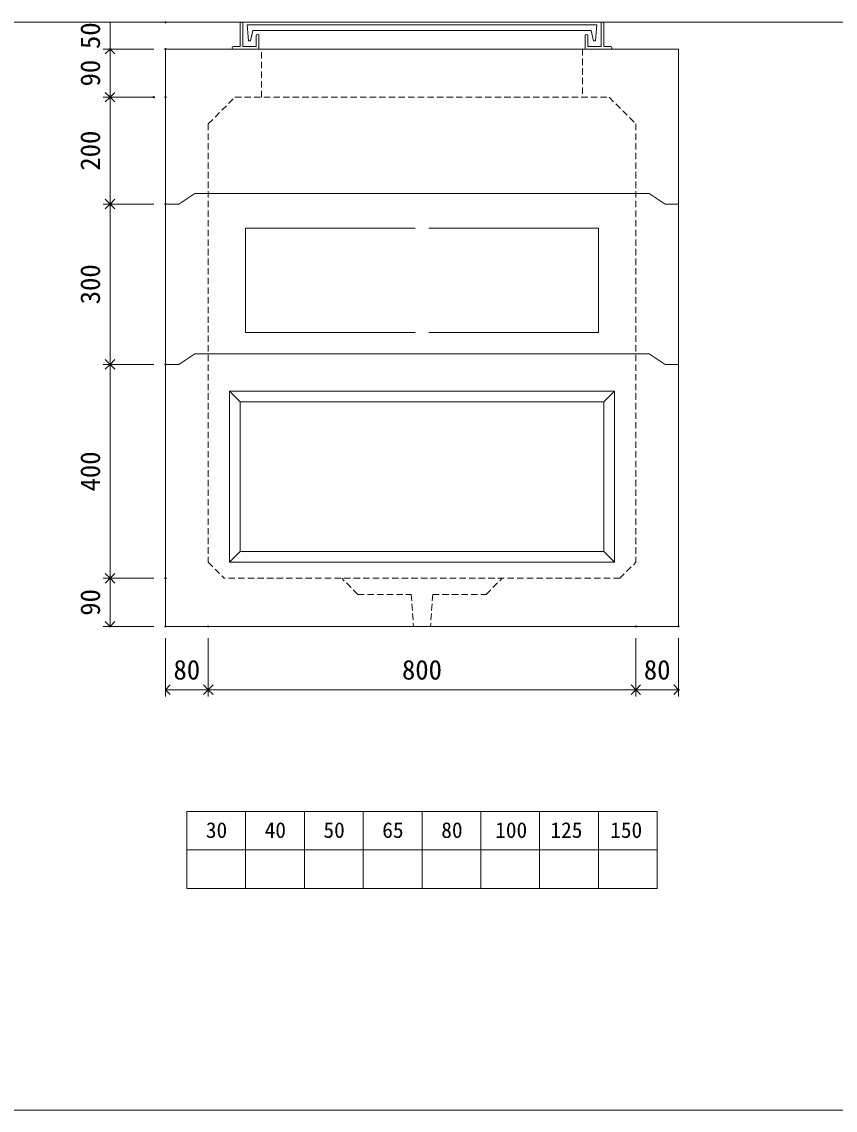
# Model space of a CAD drawing. Units: millimetres, scale not verified. Extents: x -4890 to 18490, y -2291 to 2291.
# Drawn here: x 1846 to 3368, y -1984 to 52 of the extents above; entities that cross this region are included whole.
import ezdxf
from ezdxf.enums import TextEntityAlignment as Align

# ---------------------------------------------------------------- set-up
doc = ezdxf.new("R2010")
doc.units = ezdxf.units.MM
doc.header["$LTSCALE"] = 10
doc.header["$PDMODE"] = 32
doc.header["$PDSIZE"] = 2
doc.linetypes.add('DASHED1', pattern=[1.8, 1.2, -0.6])
doc.linetypes.add('USER2', pattern=[50.8, 31.75, -6.35, 6.35, -6.35])
doc.layers.add('0-1_Defpoints', color=7, linetype='Continuous')
for name, color, linetype, lineweight in [('0-2_waku', 7, 'Continuous', 18), ('0-3_gaikei', 7, 'Continuous', 18), ('0-4_kakure', 7, 'DASHED1', 5), ('0-5_sunpou', 7, 'Continuous', 5), ('0-9_uchigawa', 6, 'Continuous', 18), ('0-B_futa', 3, 'Continuous', 18), ('0-C_GL', 4, 'Continuous', 18), ('0-E_文字１', 7, 'Continuous', 18), ('1-3_uchigawa2', 6, 'USER2', 18)]:
    doc.layers.add(name, color=color, linetype=linetype, lineweight=lineweight)
doc.styles.add('ＭＳ ゴシック', font='')
doc.styles.get('ＭＳ ゴシック').set_extended_font_data('MS Gothic')

# ---------------------------------------------------------------- blocks, each defined once
blk = doc.blocks.new('_Open90')
at = {"layer": '0-5_sunpou'}
blk.add_line((0, 0), (-1, 0), dxfattribs=at)
blk.add_lwpolyline([(-0.5, 0.5), (0, 0), (-0.5, -0.5)], dxfattribs=at)
blk = doc.blocks.new('D80')
at = {"layer": '0-1_Defpoints'}
for p in [(3562.32, 1134.36), (3642.32, 1134.36), (3642.32, 1015.97)]:
    blk.add_point(p, dxfattribs=at)
at = {"layer": '0-5_sunpou'}
for p, q in [((3562.32, 1112.36), (3562.32, 1002.97)), ((3642.32, 1112.36), (3642.32, 1002.97)), ((3580.32, 1015.97), (3624.32, 1015.97))]:
    blk.add_line(p, q, dxfattribs=at)
at = {"layer": '0-5_sunpou', "xscale": 18, "yscale": 18, "rotation": 180}
blk.add_blockref('_Open90', (3562.32, 1015.97), dxfattribs=at)
at = {"layer": '0-5_sunpou', "xscale": 18, "yscale": 18}
blk.add_blockref('_Open90', (3642.32, 1015.97), dxfattribs=at)
at = {"layer": '0-5_sunpou', "style": 'ＭＳ ゴシック'}
blk.add_text('80', height=36.66, dxfattribs=at).set_placement((3577.32, 1023.97), align=Align.BOTTOM_LEFT)
blk = doc.blocks.new('D81')
at = {"layer": '0-1_Defpoints'}
for p in [(3642.32, 1134.36), (4442.32, 1134.36), (4442.32, 1015.97)]:
    blk.add_point(p, dxfattribs=at)
at = {"layer": '0-5_sunpou'}
for p, q in [((3642.32, 1112.36), (3642.32, 1002.97)), ((4442.32, 1112.36), (4442.32, 1002.97)), ((3660.32, 1015.97), (4424.32, 1015.97))]:
    blk.add_line(p, q, dxfattribs=at)
at = {"layer": '0-5_sunpou', "xscale": 18, "yscale": 18, "rotation": 180}
blk.add_blockref('_Open90', (3642.32, 1015.97), dxfattribs=at)
at = {"layer": '0-5_sunpou', "xscale": 18, "yscale": 18}
blk.add_blockref('_Open90', (4442.32, 1015.97), dxfattribs=at)
at = {"layer": '0-5_sunpou', "style": 'ＭＳ ゴシック'}
blk.add_text('800', height=36.66, dxfattribs=at).set_placement((4004.82, 1023.97), align=Align.BOTTOM_LEFT)
blk = doc.blocks.new('D82')
at = {"layer": '0-1_Defpoints'}
for p in [(4442.32, 1134.36), (4522.32, 1134.36), (4522.32, 1015.97)]:
    blk.add_point(p, dxfattribs=at)
at = {"layer": '0-5_sunpou'}
for p, q in [((4442.32, 1112.36), (4442.32, 1002.97)), ((4522.32, 1112.36), (4522.32, 1002.97)), ((4460.32, 1015.97), (4504.32, 1015.97))]:
    blk.add_line(p, q, dxfattribs=at)
at = {"layer": '0-5_sunpou', "xscale": 18, "yscale": 18, "rotation": 180}
blk.add_blockref('_Open90', (4442.32, 1015.97), dxfattribs=at)
at = {"layer": '0-5_sunpou', "xscale": 18, "yscale": 18}
blk.add_blockref('_Open90', (4522.32, 1015.97), dxfattribs=at)
at = {"layer": '0-5_sunpou', "style": 'ＭＳ ゴシック'}
blk.add_text('80', height=36.66, dxfattribs=at).set_placement((4457.32, 1023.97), align=Align.BOTTOM_LEFT)
blk = doc.blocks.new('D83')
at = {"layer": '0-1_Defpoints'}
for p in [(3562.32, 2214.36), (3458.83, 2124.36), (3562.32, 2124.36)]:
    blk.add_point(p, dxfattribs=at)
at = {"layer": '0-5_sunpou'}
for p, q in [((3540.32, 2214.36), (3445.83, 2214.36)), ((3458.83, 2196.36), (3458.83, 2142.36)), ((3540.32, 2124.36), (3445.83, 2124.36))]:
    blk.add_line(p, q, dxfattribs=at)
at = {"layer": '0-5_sunpou', "xscale": 18, "yscale": 18}
for p, rotation in [((3458.83, 2214.36), 90), ((3458.83, 2124.36), 270)]:
    blk.add_blockref('_Open90', p, dxfattribs=dict(at, rotation=rotation))
at = {"layer": '0-5_sunpou', "style": 'ＭＳ ゴシック'}
blk.add_text('90', height=36.66, rotation=90, dxfattribs=at).set_placement((3450.83, 2144.36), align=Align.BOTTOM_LEFT)
blk = doc.blocks.new('D84')
at = {"layer": '0-1_Defpoints'}
for p in [(3540.32, 2124.36), (3458.83, 1924.36), (3562.32, 1924.36)]:
    blk.add_point(p, dxfattribs=at)
at = {"layer": '0-5_sunpou'}
for p, q in [((3518.32, 2124.36), (3445.83, 2124.36)), ((3458.83, 2106.36), (3458.83, 1942.36)), ((3540.32, 1924.36), (3445.83, 1924.36))]:
    blk.add_line(p, q, dxfattribs=at)
at = {"layer": '0-5_sunpou', "xscale": 18, "yscale": 18}
for p, rotation in [((3458.83, 2124.36), 90), ((3458.83, 1924.36), 270)]:
    blk.add_blockref('_Open90', p, dxfattribs=dict(at, rotation=rotation))
at = {"layer": '0-5_sunpou', "style": 'ＭＳ ゴシック'}
blk.add_text('200', height=36.66, rotation=90, dxfattribs=at).set_placement((3450.83, 1986.86), align=Align.BOTTOM_LEFT)
blk = doc.blocks.new('D85')
at = {"layer": '0-1_Defpoints'}
for p in [(3562.32, 1924.36), (3458.83, 1624.36), (3562.32, 1624.36)]:
    blk.add_point(p, dxfattribs=at)
at = {"layer": '0-5_sunpou'}
for p, q in [((3540.32, 1924.36), (3445.83, 1924.36)), ((3458.83, 1906.36), (3458.83, 1642.36)), ((3540.32, 1624.36), (3445.83, 1624.36))]:
    blk.add_line(p, q, dxfattribs=at)
at = {"layer": '0-5_sunpou', "xscale": 18, "yscale": 18}
for p, rotation in [((3458.83, 1924.36), 90), ((3458.83, 1624.36), 270)]:
    blk.add_blockref('_Open90', p, dxfattribs=dict(at, rotation=rotation))
at = {"layer": '0-5_sunpou', "style": 'ＭＳ ゴシック'}
blk.add_text('300', height=36.66, rotation=90, dxfattribs=at).set_placement((3450.83, 1736.86), align=Align.BOTTOM_LEFT)
blk = doc.blocks.new('D86')
at = {"layer": '0-1_Defpoints'}
for p in [(3562.32, 1624.36), (3458.83, 1224.36), (3562.32, 1224.36)]:
    blk.add_point(p, dxfattribs=at)
at = {"layer": '0-5_sunpou'}
for p, q in [((3540.32, 1624.36), (3445.83, 1624.36)), ((3458.83, 1606.36), (3458.83, 1242.36)), ((3540.32, 1224.36), (3445.83, 1224.36))]:
    blk.add_line(p, q, dxfattribs=at)
at = {"layer": '0-5_sunpou', "xscale": 18, "yscale": 18}
for p, rotation in [((3458.83, 1624.36), 90), ((3458.83, 1224.36), 270)]:
    blk.add_blockref('_Open90', p, dxfattribs=dict(at, rotation=rotation))
at = {"layer": '0-5_sunpou', "style": 'ＭＳ ゴシック'}
blk.add_text('400', height=36.66, rotation=90, dxfattribs=at).set_placement((3450.83, 1386.86), align=Align.BOTTOM_LEFT)
blk = doc.blocks.new('D87')
at = {"layer": '0-1_Defpoints'}
for p in [(3562.32, 1224.36), (3458.83, 1134.36), (3562.32, 1134.36)]:
    blk.add_point(p, dxfattribs=at)
at = {"layer": '0-5_sunpou'}
for p, q in [((3540.32, 1224.36), (3445.83, 1224.36)), ((3458.83, 1206.36), (3458.83, 1152.36)), ((3540.32, 1134.36), (3445.83, 1134.36))]:
    blk.add_line(p, q, dxfattribs=at)
at = {"layer": '0-5_sunpou', "xscale": 18, "yscale": 18}
for p, rotation in [((3458.83, 1224.36), 90), ((3458.83, 1134.36), 270)]:
    blk.add_blockref('_Open90', p, dxfattribs=dict(at, rotation=rotation))
at = {"layer": '0-5_sunpou', "style": 'ＭＳ ゴシック'}
blk.add_text('90', height=36.66, rotation=90, dxfattribs=at).set_placement((3450.83, 1154.36), align=Align.BOTTOM_LEFT)
blk = doc.blocks.new('D98')
at = {"layer": '0-1_Defpoints'}
for p in [(3562.32, 2264.36), (3458.83, 2214.36), (3562.32, 2214.36)]:
    blk.add_point(p, dxfattribs=at)
at = {"layer": '0-5_sunpou'}
for p, q in [((3540.32, 2264.36), (3445.83, 2264.36)), ((3458.83, 2264.36), (3458.83, 2214.36)), ((3540.32, 2214.36), (3445.83, 2214.36))]:
    blk.add_line(p, q, dxfattribs=at)
at = {"layer": '0-5_sunpou', "style": 'ＭＳ ゴシック'}
blk.add_text('50', height=36.66, rotation=90, dxfattribs=at).set_placement((3450.83, 2214.36), align=Align.BOTTOM_LEFT)

msp = doc.modelspace()

# ---------------------------------------------------------------- linework, layer by layer
at = {"layer": '0-2_waku'}
for p, q in [((2154.94, -1424.61), (2154.94, -1568.61)), ((2154.94, -1424.61), (2154.94, -1568.61)), ((2154.94, -1424.61), (2154.94, -1568.61)), ((2154.94, -1424.61), (2154.94, -1568.61)), ((2154.94, -1424.61), (3034.94, -1424.61)), ((2264.94, -1424.61), (2264.94, -1568.61)), ((2374.94, -1424.61), (2374.94, -1568.61)), ((2374.94, -1424.61), (2374.94, -1568.61)), ((2484.94, -1424.61), (2484.94, -1568.61)), ((2594.94, -1424.61), (2594.94, -1568.61)), ((2704.94, -1424.61), (2704.94, -1568.61)), ((2814.94, -1424.61), (2814.94, -1568.61)), ((2924.94, -1424.61), (2924.94, -1568.61)), ((3034.94, -1424.61), (3034.94, -1568.61)), ((2154.94, -1496.61), (3034.94, -1496.61)), ((2154.94, -1568.61), (3034.94, -1568.61)), ((-1230.06, -1983.61), (4889.94, -1983.61)), ((-1230.06, -1983.61), (4889.94, -1983.61))]:
    msp.add_line(p, q, dxfattribs=at)
at = {"layer": '0-3_gaikei'}
for p, q in [((2114.94, 1.39), (3074.94, 1.39)), ((2159.94, 1.39), (2269.94, 1.39)), ((2194.94, 1.39), (2994.94, 1.39)), ((3029.94, 1.39), (2919.94, 1.39)), ((3074.94, 1.39), (3074.94, -1078.61)), ((2139.94, -288.61), (2169.94, -268.61)), ((2169.94, -268.61), (3019.94, -268.61)), ((3019.94, -268.61), (3049.94, -288.61)), ((2139.94, -288.61), (2114.94, -288.61)), ((3049.94, -288.61), (3074.94, -288.61)), ((2139.94, -588.61), (2169.94, -568.61)), ((2169.94, -568.61), (3019.94, -568.61)), ((3019.94, -568.61), (3049.94, -588.61)), ((2139.94, -588.61), (2114.94, -588.61)), ((3049.94, -588.61), (3074.94, -588.61)), ((3074.94, -1078.61), (2114.94, -1078.61))]:
    msp.add_line(p, q, dxfattribs=at)
msp.add_lwpolyline([(2114.94, 1.39), (2114.94, -1078.61), (2194.94, -1078.61)], dxfattribs=at)
at = {"layer": '0-4_kakure'}
for p, q in [((2294.94, -88.61), (2294.94, 1.39)), ((2894.94, 1.39), (2894.94, -88.61)), ((2194.94, -138.61), (2244.94, -88.61)), ((2244.94, -88.61), (2944.94, -88.61)), ((2244.94, -88.61), (2944.94, -88.61)), ((2244.94, -88.61), (2944.94, -88.61)), ((2944.94, -88.61), (2994.94, -138.61)), ((2194.94, -138.61), (2194.94, -958.61)), ((2994.94, -138.61), (2994.94, -958.61)), ((2194.94, -958.61), (2224.94, -988.61)), ((2964.94, -988.61), (2994.94, -958.61)), ((2964.94, -988.61), (2224.94, -988.61)), ((2474.94, -1018.61), (2444.94, -988.61)), ((2474.94, -1018.61), (2444.94, -988.61)), ((2474.94, -1018.61), (2444.94, -988.61)), ((2714.94, -1018.61), (2744.94, -988.61)), ((2714.94, -1018.61), (2744.94, -988.61)), ((2714.94, -1018.61), (2744.94, -988.61)), ((2474.94, -1018.61), (2574.94, -1018.61)), ((2474.94, -1018.61), (2574.94, -1018.61)), ((2474.94, -1018.61), (2574.94, -1018.61)), ((2574.94, -1018.61), (2578.94, -1078.61)), ((2614.94, -1018.61), (2610.94, -1078.61)), ((2614.94, -1018.61), (2714.94, -1018.61)), ((2614.94, -1018.61), (2714.94, -1018.61)), ((2614.94, -1018.61), (2714.94, -1018.61))]:
    msp.add_line(p, q, dxfattribs=at)
at = {"layer": '0-9_uchigawa'}
for p, q in [((2234.94, -638.61), (2254.94, -658.61)), ((2234.94, -638.61), (2234.94, -938.61)), ((2234.94, -638.61), (2954.94, -638.61)), ((2234.94, -638.61), (2234.94, -958.53)), ((2234.94, -638.61), (2254.94, -658.61)), ((2954.94, -638.61), (2934.94, -658.61)), ((2954.94, -638.61), (2954.94, -958.53)), ((2254.94, -658.61), (2254.94, -918.61)), ((2254.94, -658.61), (2254.94, -918.61)), ((2254.94, -658.61), (2254.94, -918.61)), ((2254.94, -658.61), (2254.94, -918.61)), ((2254.94, -658.61), (2254.94, -938.53)), ((2934.94, -938.53), (2934.94, -658.61)), ((2234.94, -958.53), (2254.94, -938.53)), ((2254.94, -938.53), (2934.94, -938.53)), ((2954.94, -958.53), (2934.94, -938.53)), ((2234.94, -958.53), (2954.94, -958.53)), ((2254.94, -958.53), (2954.94, -958.53))]:
    msp.add_line(p, q, dxfattribs=at)
for points in [[(2234.94, -638.61), (2254.94, -658.61), (2254.94, -918.61)], [(2234.94, -638.61), (2254.94, -658.61), (2934.94, -658.61)]]:
    msp.add_lwpolyline(points, dxfattribs=at)
at = {"layer": '0-B_futa'}
for p, q in [((2254.94, 49.39), (2254.94, 6.39)), ((2256.94, 51.39), (2259.94, 51.39)), ((2259.94, 51.39), (2259.94, 6.39)), ((2267.75, 46.89), (2922.08, 46.89)), ((2267.75, 46.89), (2270.24, 16.89)), ((2922.08, 46.89), (2919.83, 16.89)), ((2929.94, 51.39), (2929.94, 6.39)), ((2929.94, 51.39), (2932.94, 51.39)), ((2934.94, 49.39), (2934.94, 6.39)), ((2278.27, 35.89), (2273.95, 16.89)), ((2278.27, 35.89), (2911.61, 35.89)), ((2284.94, 26.39), (2284.94, 6.39)), ((2286.94, 28.39), (2287.94, 28.39)), ((2289.94, 26.39), (2289.94, 1.39)), ((2899.94, 26.39), (2899.94, 1.39)), ((2902.94, 28.39), (2901.94, 28.39)), ((2904.94, 26.39), (2904.94, 6.39)), ((2911.61, 35.89), (2915.93, 16.89)), ((2239.94, 4.39), (2239.94, 3.39)), ((2241.94, 6.39), (2254.94, 6.39)), ((2289.94, 1.39), (2241.94, 1.39)), ((2259.94, 6.39), (2284.94, 6.39)), ((2270.24, 16.89), (2273.95, 16.89)), ((2899.94, 1.39), (2947.94, 1.39)), ((2929.94, 6.39), (2904.94, 6.39)), ((2919.83, 16.89), (2915.93, 16.89)), ((2947.94, 6.39), (2934.94, 6.39)), ((2949.94, 4.39), (2949.94, 3.39))]:
    msp.add_line(p, q, dxfattribs=at)
for centre, start, end in [((2256.94, 49.39), 90, 180), ((2932.94, 49.39), 0, 90), ((2286.94, 26.39), 90, 180), ((2287.94, 26.39), 0, 90), ((2901.94, 26.39), 90, 180), ((2902.94, 26.39), 0, 90), ((2241.94, 4.39), 90, 180), ((2241.94, 3.39), 180, 270), ((2947.94, 4.39), 0, 90), ((2947.94, 3.39), 270, 0)]:
    msp.add_arc(centre, 2, start, end, dxfattribs=at)
at = {"layer": '0-C_GL'}
msp.add_line((-1230.06, 51.39), (4889.94, 51.39), dxfattribs=at)
at = {"layer": '1-3_uchigawa2'}
for p in [(2264.94, -333.61), (2924.94, -333.61)]:
    msp.add_line(p, (2594.94, -333.61), dxfattribs=at)
for points in [[(2264.94, -333.61), (2264.94, -528.61), (2594.94, -528.61)], [(2924.94, -333.61), (2924.94, -528.61), (2594.94, -528.61)]]:
    msp.add_lwpolyline(points, dxfattribs=at)

# ---------------------------------------------------------------- block references
at = {"layer": '0-5_sunpou'}
for name in ['D98', 'D83', 'D84', 'D85', 'D86', 'D87', 'D80', 'D81', 'D82']:
    msp.add_blockref(name, (-1447.37, -2212.97), dxfattribs=at)

# ---------------------------------------------------------------- texts
at = {"layer": '0-E_文字１', "style": 'ＭＳ ゴシック'}
for s, p in [('30', (2190.57, -1483.04)), ('40', (2300.57, -1483.04)), ('50', (2410.57, -1483.04)), ('65', (2520.57, -1483.04)), ('80', (2630.98, -1483.04)), ('100', (2731.86, -1483.04)), ('125', (2835.24, -1483.04)), ('150', (2947.01, -1483.04))]:
    msp.add_text(s, height=29.33, dxfattribs=at).set_placement(p, align=Align.BOTTOM_LEFT)

doc.saveas('drawing.dxf')
